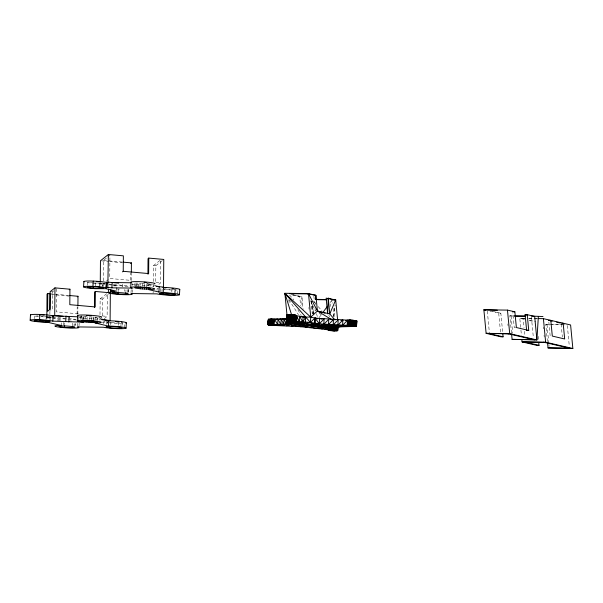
<?xml version="1.0" encoding="UTF-8"?>
<svg xmlns="http://www.w3.org/2000/svg" width="603" height="603" viewBox="0 0 603 603"><rect width="100%" height="100%" fill="white"/><g stroke="black" fill="none" stroke-linecap="round" stroke-linejoin="round"><path stroke-width="0.45" stroke-dasharray="3.02 2.26" d="M76.159 319.967L46.838 317.359L46.853 315.497M49.876 314.231L49.898 311.472M53.803 290.804L52.438 291.882L52.288 309.58L50.494 310.997M56.516 288.656L56.32 311.857L79.415 313.914M77.116 314.48L77.184 307.055M77.847 313.899L77.908 306.475M99.955 320.231L99.992 315.588M100 314.66L100.136 298.877L107.334 293.179M102.284 315.791L102.427 299.08L108.909 293.947M103.294 280.825L103.467 260.406L107.063 257.556M104.259 318.663L107.13 316.387L107.326 294.106M130.542 280.176L130.61 272.752M131.266 280.531L131.326 273.106M153.373 286.855L153.554 265.508L160.752 259.803L160.549 283.011L158.393 284.722M155.71 281.488L155.845 265.712L162.328 260.571M315.535 304.538L315.61 302.691M34.281 318.708L34.446 316.055M46.039 319.206L46.205 316.552M46.544 318.866L46.71 316.213M47.961 318.761L48.074 316.997A12.045 1.093 3.5 0 1 38.909 316.515M49.348 319.311L49.514 316.658M50.26 319.733L50.479 316.198M61.302 325.469L61.468 322.816M63.232 325.025L63.39 322.371M64.672 324.678L64.785 322.906M72.42 325.869L72.579 323.223M73.973 326.864L74.192 323.336M74.991 325.522L75.096 323.758M75.202 325.424L75.315 323.653M77.591 326.027L77.757 323.381M78.759 319.696L78.872 317.924M79.016 325.778L79.174 323.133M80.621 319.153L80.787 316.5L83.93 316.907L83.825 318.67M81.473 318.429L81.631 315.784A8.012 0.724 3.5 0 0 82.543 316.206L93.337 317.163A8.012 0.724 3.5 0 0 96.382 317.095M82.272 320.623L82.543 316.206M83.086 318.595L83.199 316.831M83.478 320.849L83.749 316.432M85.242 318.422L85.347 316.65M87.699 285.332L87.917 281.797M87.028 320.381L87.247 316.846M89.086 320.54L89.297 317.005M91.166 320.645L91.377 317.11M93.118 320.698L93.337 317.163M95.259 286.026L95.417 283.372L106.181 283.387M93.684 319.477L93.842 316.824M95.101 319.371L95.206 317.6A12.045 1.093 3.5 0 0 99.781 317.495M99.405 286.719L99.616 283.184M97.4 320.344L97.558 317.691M99.962 285.49L100.128 282.837M102.254 287.88L102.518 283.463L100.256 283.983L104.749 284.382M102.766 285.935L102.932 283.289M103.678 286.357L103.897 282.83M103.595 323.713L103.708 321.949A12.045 1.093 3.5 0 0 107.922 322.62M106.203 324.218L106.362 321.572M107.161 323.758L107.274 321.994A8.012 0.724 3.5 0 1 106.55 321.768M110.424 324.746L110.583 322.1M116.522 290.329L116.794 285.905L111.223 284.586M118.037 292.184L118.256 288.649M118.414 325.266L118.572 322.613M122.349 286.877L122.507 284.224M120.841 327.301L121.052 323.766M122.183 325.251L122.341 322.597M124.693 291.279L124.798 289.515M125.891 291.611L125.997 289.847M124.241 327.7L124.512 323.283M127.444 292.613L127.663 289.078M128.409 292.146L128.567 289.5M128.62 292.048L128.786 289.402M131.009 292.659L131.228 289.123M132.23 285.438L132.343 283.666M132.426 292.41L132.592 289.757M134.838 285.943L135.049 282.408M135.69 287.247L135.961 282.83A8.012 0.724 3.5 0 1 135.238 282.611M136.451 286.108L136.617 283.455L137.348 283.531L137.243 285.302M136.896 287.473L137.16 283.056L135.961 282.83M138.494 287.699L138.765 283.274L137.16 283.056M140.552 285.242L140.665 283.47L138.765 283.274M142.609 285.4L142.715 283.629L140.665 283.47M144.577 287.269L144.795 283.742L146.755 283.794A8.012 0.724 3.5 0 0 150.675 283.598M146.537 287.322L146.755 283.794M147.102 286.101L147.26 283.448M148.519 285.995L148.624 284.232A12.045 1.093 3.5 0 0 152.604 284.164M150.871 286.086L151.029 283.433M153.087 293.126L153.192 291.362M157.014 290.337L157.127 288.573A12.045 1.093 3.5 0 0 158.928 288.912M160.526 291.272L160.692 288.618L161.89 288.845M161.966 290.94L162.079 289.169M171.825 291.89L171.991 289.236M174.259 293.925L174.531 289.508M175.541 292.757L175.759 289.221M177.659 294.332L177.93 289.915M333.881 316.643L335.095 305.48M333.761 316.191L335.057 305.329M329.999 306.731L332.343 299.578L332.69 303.196M319.123 317.615L320.773 315.361M330.143 302.585L331.793 300.332M312.867 313.839L314.073 312.414M107.779 256.991L109.934 255.28L109.738 278.488L130.987 280.38M106.143 281.33L108.299 279.626M46.838 317.359L50.343 316.545M102.224 322.288L106.603 321.278M113.447 285.867L116.794 285.905M131.281 288.242L133.15 288.264M489.983 311.216L500.852 313.266L502.661 332.283M511.48 333.022L509.844 315.814L514.51 315.874M509.844 315.814L513.824 316.138M524.346 318.414L519.809 318.354L520.841 329.215M528.884 318.467L533.414 318.527M534.326 318.542L537.047 318.572M524.994 318.686L519.809 318.354L525.047 319.567M528.68 318.731L533.278 318.791M534.205 318.806L536.964 318.844M79.31 316.846L83.93 316.907M547.418 341.577L545.775 324.369L562.576 324.58M545.775 324.369L566.971 324.911M515.663 327.519L514.246 327.504L512.836 312.716M142.715 283.629L144.795 283.742M103.467 260.406L122.1 262.064M101.372 260.858L108.698 261.514M109.618 261.596L122.439 262.735M153.554 265.508L155.845 265.712M155.928 282.596L160.549 283.011M131.56 284.247L153.69 286.214M103.271 283.614L105.133 283.779M108.857 284.111L112.588 284.443M113.515 284.526L129.351 285.935M109.249 284.782L129.562 286.591M50.916 291.746L52.438 291.882M50.049 293.782L68.682 295.44M51.617 294.558L55.28 294.882M56.2 294.965L69.021 296.111M100.136 298.877L102.427 299.08M102.518 315.972L107.13 316.387M78.722 317.675L99.955 319.56M49.853 316.982L51.715 317.148M52.642 317.231L67.551 318.557M68.486 318.64L75.933 319.304M107.274 321.994L108.472 322.221M492.674 311.367L500.852 313.266M524.972 319.085L523.155 318.663L524.022 327.715M529.517 320.133L535.879 321.61M529.411 320.577L533.776 321.587M292.802 294.648L301.884 296.751L303.09 309.429M291.015 294.701L301.884 296.751L301.93 307.115M148.624 284.232L153.923 285.468M95.206 317.6L100.633 318.874M48.074 316.997L51.685 317.841M52.589 318.052L61.634 320.17A12.045 1.093 3.5 0 0 57.059 320.276M292.674 294.799L299.744 296.729L300.611 305.789M319.138 313.417L322.228 315.354M289.493 294.957L293.812 299.714M313.334 300.995L315.776 303.799M318.226 306.603L321.889 310.809M328.718 315.309L329.781 316.726M288.927 299.646L298.47 314.736M297.874 309.776L301.236 315.444M310.666 300.709L315.279 310.99L315.015 308.216M316.447 313.62L317.532 317.125M311.216 301.116L314.08 316.53M311.14 301.131L313.017 313.967M543.273 327.067L543.446 328.876M544.057 335.215L544.238 337.024M524.369 331.341L524.806 335.871M507.862 323.947L508.035 325.756M487.307 311.012L489.387 332.75M308.894 307.432L309.075 309.241M288.86 299.932L289.123 302.653M567.333 325.552L569.322 346.371M561.137 324.135L562.373 337.1M548.858 322.198L550.177 336.059M547.011 324.655L548.828 343.665M548.911 344.569L549.084 346.386M538.162 336.308L538.592 340.838M531.394 316.997L533.384 337.816M520.932 330.12L521.452 335.554M511.08 316.1L512.716 333.301M498.711 313.236L500.528 332.276M333.21 308.63L334.07 317.683M313.869 296.209L314.487 302.676M312.542 304.116L313.583 314.985M311.05 301.116L312.256 313.794M122.499 323.381A12.045 1.093 3.5 0 1 108.6 322.695M38.17 316.447A12.045 1.093 3.5 0 1 33.647 315.889M47.908 316.552A8.012 0.724 3.5 0 1 40.778 316.296M38.215 316.04A8.012 0.724 3.5 0 1 36.61 315.821M70.25 320.984A8.012 0.724 3.5 0 1 71.493 321.12M119.771 322.944A8.012 0.724 3.5 0 1 110.078 322.439M95.417 283.372A12.045 1.093 3.5 0 1 87.066 282.521M177.335 289.953A12.045 1.093 3.5 0 1 164.189 289.538M119.364 289.108A12.045 1.093 3.5 0 1 114.879 288.709M102.661 283.109A8.012 0.724 3.5 0 1 94.196 282.92M93.525 282.86A8.012 0.724 3.5 0 1 88.106 282M175.405 289.387A8.012 0.724 3.5 0 1 164.099 289.131"/><path stroke-width="0.9" d="M46.853 315.497L47.034 294.151L47.765 293.578L50.049 293.782L49.913 309.61M47.765 293.578L47.614 311.269L50.004 309.377L50.155 291.679L54.956 287.872L69.948 289.206L69.812 304.681L95.221 306.942L95.357 291.468L110.349 292.802L110.108 320.464L107.485 321.075M52.092 316.145L54.722 315.535L54.956 287.872M77.915 305.548L77.998 296.269L69.616 295.523M94.498 307.515L94.626 292.048L95.357 291.468M100.271 282.129L100.452 260.775L108.374 254.504L123.366 255.838L123.231 271.305L122.507 271.885M110.726 289.365L110.62 291.136L116.469 291.211L105.857 288.686L95.093 288.679A12.045 1.093 3.5 0 1 85.422 286.41A12.045 1.093 3.5 0 1 106.226 287.752L107.816 287.465L108.374 254.504M131.333 272.172L131.416 262.893L123.035 262.147M148.775 258.099L148.044 258.672L147.916 274.146L148.639 273.566L148.775 258.099L163.767 259.433L163.526 287.096L163.202 292.395L161.86 292.704A12.045 1.093 3.5 0 1 178.089 294.151A12.045 1.093 3.5 0 1 173.031 295.319A12.045 1.093 3.5 0 1 156.803 293.872L130.957 293.54A12.045 1.093 3.5 0 1 125.891 294.709A12.045 1.093 3.5 0 1 109.663 293.262A12.045 1.093 3.5 0 1 114.721 292.093L110.62 291.136M322.243 319.289L319.567 318.542L319.243 323.841L309.648 327.497L323.811 324.226L324.135 318.927L319.243 323.841L300.663 326.698L314.819 323.427L314.872 318.098L356.313 320.728L356.863 320.984L356.328 326.381L338.381 326.901L325.198 329.396L300.663 326.698L272.548 325.379L267.936 324.648L268.471 319.243L286.417 318.731L288.136 323.766L299.276 321.535L310.417 322.432L319.243 323.841L351.926 325.552L356.328 326.381L356.486 323.736M268.26 319.341C268.682 330.602 266.33 321.03 268.998 319.175L269.481 324.437L268.478 324.896L288.136 323.766L288.242 322.002M282.264 319.243L283.975 318.949L283.651 324.248L281.925 325.545L290.932 323.118L291.905 322.198L291.159 321.429L286.704 320.306L287.247 314.902L287.45 320.133L286.704 320.306L287.028 315.007C289.99 315.241 298.199 313.04 296.382 318.324M294.777 315.663L296.54 315.505C298.666 323.698 292.289 321.806 286.824 322.13L287.149 316.831L284.902 293.292L308.495 293.593L315.904 295.312L317.404 311.02L310.741 317.133L303.897 317.042M331.529 299.299L328.266 298.168L327.648 313.884L326.148 298.146L335.705 299.895L337.605 319.816M337.997 326.223L337.552 330.723C318.422 331.22 333.987 327.783 342.549 325.386L347.456 320.268L347.66 325.492L343.635 326.509L348.466 325.454L348.79 320.155L347.177 320.502M356.222 323.773L355.8 326.457L356.539 326.283L356.75 320.864L354.986 321.022M315.753 298.998L315.904 295.312L307.583 293.849L290.096 293.616L308.495 293.593L317.404 311.02L332.419 320.095M30.15 320.216L30.474 314.917M39.527 319.763L39.851 314.457M39.783 321.535L39.888 319.771M45.881 321.859L45.986 320.087M52.808 321.128L83.606 322.206L78.654 321.459A12.045 1.093 3.5 0 1 83.711 320.291A12.045 1.093 3.5 0 1 99.947 321.738A12.045 1.093 3.5 0 1 94.882 322.906L108.442 326.08A12.045 1.093 3.5 0 1 124.678 327.519A12.045 1.093 3.5 0 1 119.613 328.695A12.045 1.093 3.5 0 1 103.384 327.248L77.538 326.916A12.045 1.093 3.5 0 1 72.473 328.085A12.045 1.093 3.5 0 1 56.245 326.638A12.045 1.093 3.5 0 1 61.302 325.469L47.75 322.296A12.045 1.093 3.5 0 1 31.514 320.849A12.045 1.093 3.5 0 1 36.579 319.68A12.045 1.093 3.5 0 1 52.808 321.128L53.132 315.821L78.39 316.831M64.513 327.323L64.619 325.56M65.735 321.293L66.059 315.995M68.825 322.017L69.149 316.718M77.29 320.826L77.614 315.52M83.568 286.84L83.892 281.541M85.023 321.949L82.219 321.505A8.012 0.724 3.5 0 1 85.588 320.728A8.012 0.724 3.5 0 1 96.382 321.685A8.012 0.724 3.5 0 1 93.013 322.469L85.023 321.949L85.136 320.185M86.922 322.145L87.028 320.381M88.973 322.304L89.086 320.54M92.937 286.387L93.261 281.088M91.053 322.417L91.166 320.645M93.201 288.166L93.307 286.395M93.013 322.469L93.118 320.698M99.291 288.483L99.405 286.719M105.909 287.804L106.128 284.269M106.226 287.752L106.874 282.453L106.55 287.759M108.299 292.628L108.51 289.093M108.442 326.08L108.766 320.773L100.633 318.874M107.816 287.465L111.879 287.827L112.203 282.521L131.477 282.769M109.754 327.738L106.95 327.293A8.012 0.724 3.5 0 1 112.957 326.6A8.012 0.724 3.5 0 1 121.836 328.017A8.012 0.724 3.5 0 1 109.754 327.738L109.859 325.974M117.932 293.955L118.037 292.184M125.733 294.264L125.839 292.5M126.042 328.16L126.366 322.854M130.708 287.45L131.032 282.151M140.333 288.777L135.637 288.128A8.012 0.724 3.5 0 1 138.999 287.352A8.012 0.724 3.5 0 1 149.8 288.317A8.012 0.724 3.5 0 1 146.431 289.093L140.333 288.777L140.446 287.005M142.391 288.927L142.504 287.164M144.471 289.041L144.577 287.269M146.431 289.093L146.537 287.322M163.202 292.395L158.898 292.01L159.222 286.711L154.805 285.679M163.172 294.37L160.368 293.917A8.012 0.724 3.5 0 1 166.375 293.224A8.012 0.724 3.5 0 1 175.254 294.641A8.012 0.724 3.5 0 1 163.172 294.37L163.277 292.598M179.46 294.784L179.784 289.485M268.998 319.175L268.674 324.474L268.049 324.768L271.682 324.459L273.257 319.228L270.709 319.281L272.307 319.296M268.478 324.896L270.506 324.429L269.805 319.13L269.481 324.437L268.147 324.542L268.471 319.243L268.674 324.474L267.936 324.648M273.378 324.806L274.177 324.625L272.277 324.738L274.177 324.625L274.501 319.319L273.204 319.349L272.933 324.527L269.202 325.04L271.682 324.459L272.006 319.16L270.129 319.304L270.83 319.13L270.506 324.429L272.006 319.16L271.456 319.273M269.202 325.04L273.8 325.447L277.666 324.55L277.991 319.243L273.204 319.349M285.618 296.013L284.902 293.292L305.691 317.065L302.766 322.032L286.598 325.771L299.276 321.535L296.435 315.723L299.601 316.236L299.276 321.535L281.925 325.545L286.093 324.03L286.417 318.731L284.752 319.334M290.118 320.185L291.905 322.198C302.789 320.125 289.289 319.846 286.817 320.427L287.247 314.902M286.922 320.208L287.45 320.133L287.774 314.834L288.257 320.095L287.254 320.562L289.282 320.095L290.782 314.826L292.033 314.887L291.709 320.193L287.978 320.698L289.282 320.095L289.606 314.789L287.963 315.015M288.257 320.095L288.581 314.796L287.028 315.007L286.704 320.306L288.257 320.095L287.45 320.133M296.54 315.505L296.329 320.924L291.784 321.889L295.055 320.532L295.38 315.233L294.415 315.098L292.952 320.283L291.045 320.397L294.091 320.404L294.415 315.098L293.699 315.158L296.103 315.369L295.055 320.532L288.943 320.826L290.458 320.125L292.033 314.887L293.277 314.985L291.709 320.193L289.719 320.404L290.458 320.125L290.782 314.826L288.37 315.09M296.103 315.369L295.153 315.61L296.103 315.369L295.779 320.668L291.784 321.889L296.216 320.804L296.103 315.369L294.912 315.354L295.38 315.233L294.091 320.404L293.081 320.577M302.766 322.032L303.09 316.733L299.601 316.236L302.766 322.032L291.302 326.042L310.417 322.432L314.872 318.098L314.547 323.404L300.663 326.698M299.465 316.786L305.691 317.065L305.367 322.371L291.302 326.042M314.547 323.404L296.013 326.351L310.417 322.432L310.741 317.133L308.495 293.593L307.583 293.849L310.244 294.46M314.819 323.427L315.143 318.128L317.811 318.761M337.582 326.879L337.65 330.504L337.024 330.798C338.811 329.939 333.188 330.474 332.69 329.034L328.356 329.909L325.198 329.396L337.876 325.16L338.2 319.861L333.165 324.889L314.027 328.492L328.462 324.58L328.786 319.281L323.811 324.226M334.499 328.213L334.386 329.984L329.419 330.399L333.316 329.502L328.258 330.127L332.69 329.034L333.489 327.836L337.62 328.801L337.786 326.117M335.637 328.334L335.532 330.097L333.587 330.165L335.532 330.097L335.961 328.379M336.602 328.462L336.497 330.233L335.193 330.836L337.22 330.369L337.431 326.834M337.763 330.625L338.034 326.208M347.456 320.268L345.707 320.532L347.456 320.268L347.132 325.567L336.338 327.165L342.549 325.386L342.873 320.087L341.132 320.547M347.66 325.492L347.984 320.193L348.466 325.454L346.808 326.381L355.265 325.891L356.313 320.728L354.609 320.615M349.815 320.148L349.122 320.329L350.999 320.185L350.675 325.484L346.808 326.381L354.3 325.763L354.624 320.464L350.999 320.185L349.491 325.454L348.79 320.155L349.815 320.148L349.491 325.454L346.808 326.381L350.675 325.484L352.25 320.246L348.587 320.449M355.8 326.457L356.426 326.163L356.313 320.728L355.129 320.713L355.589 320.592L354.3 325.763L352.363 325.831L353.162 325.643L353.486 320.344L352.25 320.246L351.926 325.552L351.263 325.756L353.162 325.643L354.624 320.464L353.087 320.434L353.486 320.344L351.926 325.552L350.742 325.741M355.589 320.592L355.265 325.891L353.969 326.502L355.989 326.027L356.313 320.728L355.318 321.195M356.539 326.283L356.75 320.864M538.351 316.454L536.919 339.949L512.09 339.361L511.57 333.926M268.169 323.901L268.674 320.457M286.817 320.427L287.322 316.982M337.446 328.107L337.733 326.321M336.843 328.514L336.497 330.233L334.009 330.806L329.419 330.399M334.876 328.258L334.386 329.984L333.044 330.127M276.453 319.786L274.101 319.417L274.501 319.319L272.933 324.527L271.749 324.723M333.188 299.661L335.705 299.895L329.766 313.914L335.027 320.035M291.43 320.804L291.159 321.429L295.055 320.532L291.159 321.429L290.88 320.758L287.978 320.698L290.458 320.125M272.654 325.145L270.167 325.168L272.933 324.527L271.297 324.723M332.871 330.504L330.384 330.527L333.316 329.502L328.695 330.256M351.647 326.163L349.604 325.839M322.982 312.354L327.384 306.347M321.708 328.899L337.876 325.16L342.873 320.087L341.094 320.592M309.882 327.527L328.462 324.58L333.489 319.59L333.165 324.889L319.108 328.56L337.876 325.16M349.846 325.952L350.592 326.072M69.217 289.787L69.948 289.206M77.267 296.842L77.998 296.269M130.685 263.466L131.416 262.893M291.98 320.834L291.159 321.429L293.314 320.826M274.501 319.319L277.666 324.55L273.8 325.447L280.84 324.422L281.164 319.123L279.49 319.311M334.009 330.806L336.497 330.233L334.009 330.806L334.755 330.527M352.197 326.193L351.534 326.404L353.17 326.208M270.664 324.874L270.167 325.168L270.853 324.927M289.44 320.532L288.943 320.826L289.628 320.592M330.881 330.233L330.384 330.527L331.07 330.293M356.652 321.082L356.124 321.158M337.22 330.369L336.218 330.836L337.65 330.504M353.855 326.11L352.785 326.464L355.265 325.891L353.81 326.057M355.989 326.027L354.994 326.494L356.426 326.163M292.508 320.849L291.159 321.429L292.96 320.849M274.538 325.168L273.8 325.447L277.666 324.55L273.883 324.859L277.666 324.55L274.305 324.919M350.675 325.484L349.928 325.763L351.926 325.552L350.283 325.748M352.785 326.464L353.531 326.185M273.212 325.168L272.548 325.379L274.184 325.183M333.421 330.534L332.758 330.738L334.401 330.542M285.799 319.228L287.571 318.723M281.925 325.545L288.136 323.766M328.356 329.909L332.57 328.733L337.62 328.801L336.195 326.449M331.153 330.105L333.316 329.502L331.514 330.082L334.386 329.984L334.175 328.334M343.635 326.509L347.132 325.567L338.381 326.901M285.732 319.319L287.465 318.859M355.371 320.969L356.313 320.728M287.141 315.128L288.581 314.796L289.282 320.095M292.154 320.472L292.952 320.283L293.277 314.985L291.98 315.007M305.224 327.082L319.243 323.841L315.143 318.128M342.549 325.386L325.198 329.396L333.489 327.836M276.008 325.477L280.84 324.422L277.991 319.243L274.923 319.5M328.145 330.007L332.69 329.034M288.528 315.022L290.782 314.826L289.485 314.939M350.441 320.299L350.999 320.185L349.702 320.299M296.111 321.022L299.276 321.535L290.978 323.102L286.824 322.13M274.976 325.477L283.651 324.248L281.164 319.123L279.588 319.341M282.174 319.266L283.975 318.949L286.093 324.03M277.335 325.364L283.651 324.248M340.816 326.683L347.132 325.567M353.298 325.937L354.3 325.763L352.868 325.884M334.522 330.278L335.532 330.097L334.092 330.218M290.525 320.381L291.709 320.193L290.073 320.389M309.648 327.497L328.462 324.58M274.629 324.979L277.666 324.55M291.603 320.427L294.091 320.404M272.827 324.768L274.177 324.625M351.813 325.786L353.162 325.643M291.905 322.198L299.276 321.535M332.487 330.097L334.386 329.984L331.967 330.082M317.63 299.585L326.826 299.578M502.834 334.092L503.09 336.813L500.957 336.813L486.116 333.338L483.87 309.799L507.462 310.108L514.872 311.819L516.372 327.535L528.733 330.421L527.233 314.683L525.115 314.653L526.615 330.399M538.765 342.647L539.022 345.361L536.889 345.368L522.055 341.893L521.881 340.084M547.501 342.481L548.021 347.916L572.85 348.496L570.604 324.957L543.401 318.655L537.951 318.588M111.879 287.827L132.072 288.083A12.045 1.093 3.5 0 1 137.13 286.915A12.045 1.093 3.5 0 1 153.366 288.362A12.045 1.093 3.5 0 1 148.3 289.53L158.898 292.01M315.542 299.359L326.743 299.503M317.555 299.661L326.63 299.781M332.977 299.857L335.705 299.895M497.347 310.244L483.87 309.799L485.619 310.206M512.746 311.796L514.872 311.819M514.51 315.874L525.71 316.017M514.736 316.153L524.791 316.281M542.994 316.515L531.311 316.093M561.755 323.216L563.172 323.238L564.672 338.976L552.303 336.082L550.803 320.374L548.685 320.351L552.212 321.165M527.324 330.406L528.733 330.421M534.793 339.919L508.826 333.904L486.116 333.338L509.708 333.647L536.919 339.949L534.665 316.409L527.233 314.683M512.09 339.361L533.557 339.632M570.732 348.474L544.758 342.459L522.055 341.893L545.647 342.195L572.85 348.496M548.021 347.916L569.496 348.18M290.231 314.939L291.076 314.962M123.231 271.305L148.639 273.566M108.141 282.159L118.655 283.101M156.456 286.463L163.526 287.096M54.722 315.535L63.029 316.274M67.642 316.688L69.488 316.854M101.801 319.726L110.108 320.464M525.115 314.653L526.886 315.067M556.629 322.19L560.164 323.004M489.478 333.655L503.09 336.813M525.409 342.21L539.022 345.361M317.577 318.731L310.741 317.133L284.902 293.292L291.686 315.143M507.59 333.617L508.826 333.904M543.522 342.172L544.758 342.459M325.085 313.168L317.404 311.02L329.766 313.914L328.266 298.168M268.373 319.462L268.802 319.598M305.691 317.065L310.417 322.432M543.401 318.655L545.647 342.195M507.462 310.108L509.708 333.647M108.766 320.773A12.045 1.093 3.5 0 1 122.047 321.708A12.045 1.093 3.5 0 1 125.831 323.102M30.761 315.218A12.045 1.093 3.5 0 1 38.336 314.412A12.045 1.093 3.5 0 1 53.132 315.821M77.893 315.821A12.045 1.093 3.5 0 1 90.111 315.233A12.045 1.093 3.5 0 1 101.1 317.321M39.399 314.826A8.012 0.724 3.5 0 1 44.192 315.083M115.369 321.422A8.012 0.724 3.5 0 1 118.625 321.731M121.437 322.175A8.012 0.724 3.5 0 1 122.153 322.394M86.538 315.437A8.012 0.724 3.5 0 1 91.332 315.686M162.893 287.412A12.045 1.093 3.5 0 1 175.767 288.377A12.045 1.093 3.5 0 1 179.249 289.734M84.179 281.842A12.045 1.093 3.5 0 1 91.754 281.036A12.045 1.093 3.5 0 1 106.55 282.453M131.311 282.453A12.045 1.093 3.5 0 1 143.529 281.857A12.045 1.093 3.5 0 1 154.519 283.945M96.925 281.654A8.012 0.724 3.5 0 1 99.578 281.887M164.054 287.842A8.012 0.724 3.5 0 1 166.013 287.895M172.043 288.355A8.012 0.724 3.5 0 1 173.649 288.573M144.057 282.264A8.012 0.724 3.5 0 1 146.71 282.498M101.455 287.48L99.857 287.262A8.012 0.724 3.5 0 0 87.767 286.983A8.012 0.724 3.5 0 0 96.646 288.4A8.012 0.724 3.5 0 0 102.661 287.706L101.455 287.48M126.185 293.262L124.587 293.043A8.012 0.724 3.5 0 0 112.497 292.772A8.012 0.724 3.5 0 0 121.376 294.189A8.012 0.724 3.5 0 0 127.391 293.495L126.185 293.262M48.044 320.849L46.439 320.63A8.012 0.724 3.5 0 0 34.348 320.359A8.012 0.724 3.5 0 0 43.235 321.776A8.012 0.724 3.5 0 0 49.242 321.082L48.044 320.849M72.767 326.638L71.169 326.419A8.012 0.724 3.5 0 0 59.079 326.148A8.012 0.724 3.5 0 0 67.958 327.557A8.012 0.724 3.5 0 0 73.973 326.864L72.767 326.638"/></g></svg>
